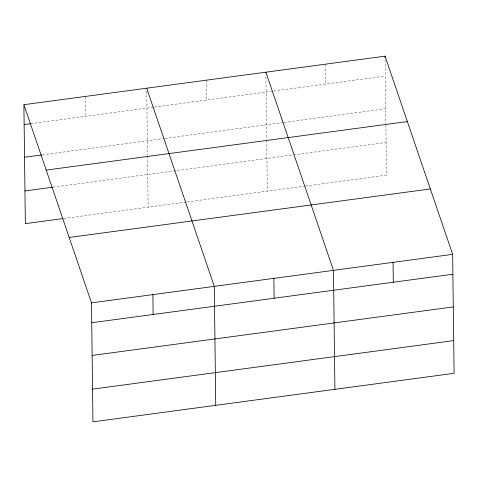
<?xml version="1.0" encoding="UTF-8"?>
<svg xmlns="http://www.w3.org/2000/svg" width="478" height="478" viewBox="0 0 478 478"><rect width="100%" height="100%" fill="white"/><g stroke="black" fill="none" stroke-linecap="round" stroke-linejoin="round"><path stroke-width="0.36" stroke-dasharray="2.39 1.79" d="M30.801 123.665L153.558 107.174M154.292 107.078L272.735 91.167M273.47 91.065L385.298 76.044M42.297 154.878L164.253 138.495M164.994 138.393L283.436 122.482M284.171 122.386L385.698 108.745M53.064 187.179L386.11 142.438M63.819 218.488L186.402 202.021M187.137 201.919L304.844 186.109M305.579 186.008L386.505 175.139L385.883 124.125M385.101 59.852L385.877 123.396M325.464 64.177L325.703 84.05M265.929 76.599L266.694 139.403M266.706 140.138L267.327 191.152M206.281 80.184L206.526 100.057M146.728 91.137L147.511 155.416M147.523 156.145L148.144 207.159M85.299 96.437L85.538 116.309"/><path stroke-width="0.72" d="M23.9 104.688L385.053 56.171L452.648 254.344L454.1 373.312L92.947 421.829L91.495 302.861L23.9 104.688L25.352 223.656L63.078 218.589M24.145 124.561L30.801 123.665M24.545 157.262L41.556 154.974M46.205 170.084L407.358 121.567M24.952 190.955L52.323 187.274M69.185 237.464L430.343 188.947M91.495 302.861L452.648 254.344M91.734 322.734L452.887 274.217M92.135 355.435L453.287 306.918M92.547 389.128L453.7 340.611M265.876 72.178L333.465 270.357L334.917 389.325M146.692 88.191L214.287 286.364L215.739 405.332M393.053 262.35L393.298 282.223M385.053 56.171L385.071 57.641M273.876 278.357L274.121 298.236M152.888 294.615L153.133 314.488"/></g></svg>
